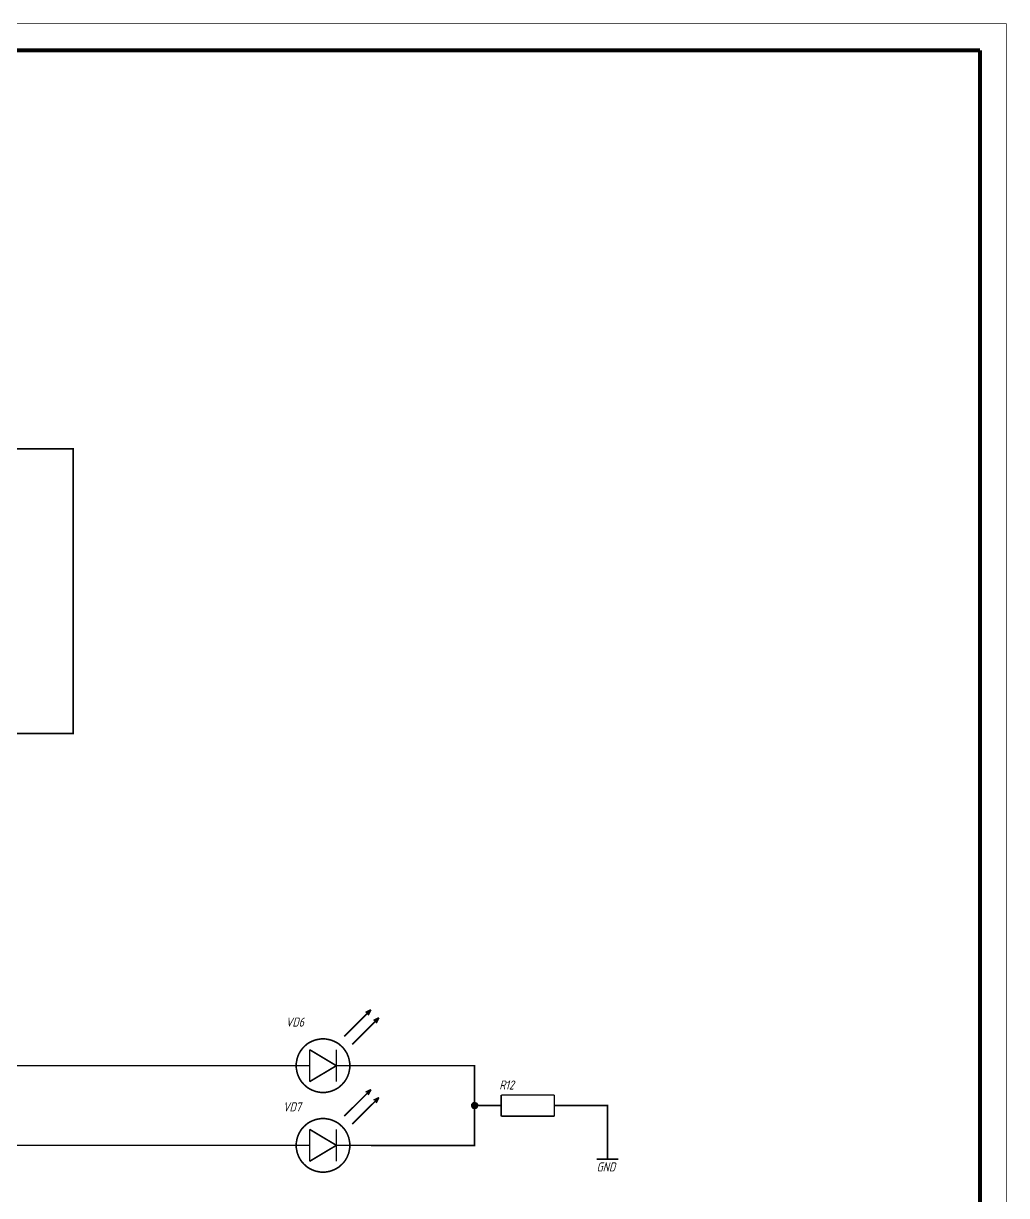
# Model space of a CAD drawing. Header units: millimetres. Extents: x 0 to 841, y 0 to 594.
# Drawn here: x 656.2 to 841, y 373.5 to 594 of the extents above; entities that cross this region are included whole.
import ezdxf

# ---------------------------------------------------------------- set-up
doc = ezdxf.new("R2010")
doc.units = ezdxf.units.MM
doc.layers.add('Sheet', color=255, linetype='Continuous')
doc.styles.get("Standard").update_dxf_attribs({"font": '', "oblique": 15})
doc.styles.get('Standard').set_extended_font_data('GOST type A')

msp = doc.modelspace()

# ---------------------------------------------------------------- linework, layer by layer
at = {"layer": 'Sheet', "color": 18, "true_color": 0x000000, "const_width": 0.0991}
msp.add_lwpolyline([(0, 593.96), (0, 0), (841, 0), (841, 593.96), (0, 593.96), (0, 593.96)], close=True, dxfattribs=at)
msp.add_lwpolyline([(0, 593.96), (0, 0), (841, 0), (841, 593.96), (0, 593.96), (0, 593.96)], close=True, dxfattribs=at)
at = {"layer": 'Sheet', "color": 18, "true_color": 0x000000}
for points, const_width in [([(836.03, 588.94), (20.03, 588.94)], 0.749), ([(836.03, 588.94), (836.03, 5.02)], 0.749), ([(596.5, 513.97), (665.52, 513.97), (665.52, 460.46), (472, 460.46), (472, 518.97), (427.02, 518.97), (427.02, 518.97)], 0.3), ([(716.5, 403.48), (721.52, 408.48)], 0.3), ([(721.52, 408.48), (720.51, 407.98)], 0.3), ([(721, 407.47), (721.52, 408.48)], 0.3), ([(718, 401.98), (723.02, 406.98)], 0.3), ([(723.02, 406.98), (722.01, 406.48)], 0.3), ([(722.5, 405.97), (723.02, 406.98)], 0.3), ([(707.47, 397.97), (707.47, 398.24), (707.49, 398.49), (707.54, 398.73), (707.58, 399), (707.63, 399.23), (707.7, 399.47), (707.78, 399.72), (707.87, 399.94), (707.96, 400.17), (708.08, 400.39), (708.21, 400.59), (708.32, 400.79), (708.48, 400.99), (708.61, 401.17), (708.79, 401.38), (708.95, 401.53), (709.13, 401.71), (709.31, 401.87), (709.49, 402.03), (709.69, 402.16), (709.89, 402.29), (710.11, 402.41), (710.34, 402.52), (710.56, 402.61), (710.79, 402.7), (711.01, 402.79), (711.26, 402.85), (711.5, 402.9), (711.75, 402.94), (712, 402.99), (712.24, 403.01), (712.51, 403.01)], 0.3), ([(712.51, 403.01), (712.24, 403.01), (712, 402.99), (711.75, 402.94), (711.5, 402.9), (711.26, 402.85), (711.01, 402.79), (710.79, 402.7), (710.56, 402.61), (710.34, 402.52), (710.11, 402.41), (709.89, 402.29), (709.69, 402.16), (709.49, 402.03), (709.31, 401.87), (709.13, 401.71), (708.95, 401.53), (708.79, 401.38), (708.61, 401.17), (708.48, 400.99), (708.32, 400.79), (708.21, 400.59), (708.08, 400.39), (707.96, 400.17), (707.87, 399.94), (707.78, 399.72), (707.7, 399.47), (707.63, 399.23), (707.58, 399), (707.54, 398.73), (707.49, 398.49), (707.47, 398.24), (707.47, 397.97)], 0.3), ([(712.51, 403.01), (712.51, 403.01)], 0.3), ([(712.51, 403.01), (712.78, 403.01), (713.03, 402.99), (713.27, 402.94), (713.52, 402.9), (713.77, 402.85), (714.01, 402.79), (714.24, 402.7), (714.46, 402.61), (714.68, 402.52), (714.91, 402.41), (715.13, 402.29), (715.33, 402.16), (715.54, 402.03), (715.71, 401.87), (715.89, 401.71), (716.07, 401.53), (716.23, 401.38), (716.41, 401.17), (716.54, 400.99), (716.7, 400.79), (716.81, 400.59), (716.95, 400.39), (717.06, 400.17), (717.15, 399.94), (717.24, 399.72), (717.33, 399.47), (717.39, 399.23), (717.44, 399), (717.48, 398.73), (717.53, 398.49), (717.55, 398.24), (717.55, 397.97)], 0.3), ([(717.55, 397.97), (717.55, 398.24), (717.53, 398.49), (717.48, 398.73), (717.44, 399), (717.39, 399.23), (717.33, 399.47), (717.24, 399.72), (717.15, 399.94), (717.06, 400.17), (716.95, 400.39), (716.81, 400.59), (716.7, 400.79), (716.54, 400.99), (716.41, 401.17), (716.23, 401.38), (716.07, 401.53), (715.89, 401.71), (715.71, 401.87), (715.54, 402.03), (715.33, 402.16), (715.13, 402.29), (714.91, 402.41), (714.68, 402.52), (714.46, 402.61), (714.24, 402.7), (714.01, 402.79), (713.77, 402.85), (713.52, 402.9), (713.27, 402.94), (713.03, 402.99), (712.78, 403.01), (712.51, 403.01)], 0.3), ([(710, 400.97), (710, 394.97)], 0.3), ([(715.02, 397.97), (710, 400.97)], 0.3), ([(715.02, 400.97), (715.02, 394.97)], 0.3), ([(704, 397.97), (704, 397.97), (378.01, 397.97), (378.01, 288.98), (450, 288.98), (450, 288.98)], 0.3), ([(706.51, 397.97), (704, 397.97)], 0.3), ([(706.51, 397.97), (707.52, 397.97)], 0.3), ([(712.51, 392.93), (712.24, 392.93), (712, 392.95), (711.75, 393), (711.5, 393.04), (711.26, 393.09), (711.01, 393.16), (710.79, 393.25), (710.56, 393.33), (710.34, 393.42), (710.11, 393.54), (709.89, 393.67), (709.69, 393.78), (709.49, 393.94), (709.31, 394.07), (709.13, 394.25), (708.95, 394.41), (708.79, 394.59), (708.61, 394.77), (708.48, 394.95), (708.32, 395.15), (708.21, 395.35), (708.08, 395.57), (707.96, 395.8), (707.87, 396.02), (707.78, 396.25), (707.7, 396.47), (707.63, 396.72), (707.58, 396.96), (707.54, 397.21), (707.49, 397.46), (707.47, 397.7), (707.47, 397.97)], 0.3), ([(707.47, 397.97), (707.47, 397.97)], 0.3), ([(707.47, 397.97), (707.47, 397.7), (707.49, 397.46), (707.54, 397.21), (707.58, 396.96), (707.63, 396.72), (707.7, 396.47), (707.78, 396.25), (707.87, 396.02), (707.96, 395.8), (708.08, 395.57), (708.21, 395.35), (708.32, 395.15), (708.48, 394.95), (708.61, 394.77), (708.79, 394.59), (708.95, 394.41), (709.13, 394.25), (709.31, 394.07), (709.49, 393.94), (709.69, 393.78), (709.89, 393.67), (710.11, 393.54), (710.34, 393.42), (710.56, 393.33), (710.79, 393.25), (711.01, 393.16), (711.26, 393.09), (711.5, 393.04), (711.75, 393), (712, 392.95), (712.24, 392.93), (712.51, 392.93)], 0.3), ([(707.52, 397.97), (710, 397.97)], 0.3), ([(710, 394.97), (715.02, 397.97)], 0.3), ([(717.55, 397.97), (717.55, 397.7), (717.53, 397.46), (717.48, 397.21), (717.44, 396.96), (717.39, 396.72), (717.33, 396.47), (717.24, 396.25), (717.15, 396.02), (717.06, 395.8), (716.95, 395.57), (716.81, 395.35), (716.7, 395.15), (716.54, 394.95), (716.41, 394.77), (716.23, 394.59), (716.07, 394.41), (715.89, 394.25), (715.71, 394.07), (715.54, 393.94), (715.33, 393.78), (715.13, 393.67), (714.91, 393.54), (714.68, 393.42), (714.46, 393.33), (714.24, 393.25), (714.01, 393.16), (713.77, 393.09), (713.52, 393.04), (713.27, 393), (713.03, 392.95), (712.78, 392.93), (712.51, 392.93)], 0.3), ([(712.51, 392.93), (712.78, 392.93), (713.03, 392.95), (713.27, 393), (713.52, 393.04), (713.77, 393.09), (714.01, 393.16), (714.24, 393.25), (714.46, 393.33), (714.68, 393.42), (714.91, 393.54), (715.13, 393.67), (715.33, 393.78), (715.54, 393.94), (715.71, 394.07), (715.89, 394.25), (716.07, 394.41), (716.23, 394.59), (716.41, 394.77), (716.54, 394.95), (716.7, 395.15), (716.81, 395.35), (716.95, 395.57), (717.06, 395.8), (717.15, 396.02), (717.24, 396.25), (717.33, 396.47), (717.39, 396.72), (717.44, 396.96), (717.48, 397.21), (717.53, 397.46), (717.55, 397.7), (717.55, 397.97)], 0.3), ([(717.51, 397.97), (715.02, 397.97)], 0.3), ([(719.01, 397.97), (717.51, 397.97)], 0.3), ([(717.55, 397.97), (717.55, 397.97), (717.55, 397.97), (717.55, 397.97), (717.55, 397.97), (717.55, 397.97), (717.55, 397.97), (717.55, 397.97), (717.55, 397.97), (717.55, 397.97), (717.55, 397.97), (717.55, 397.97), (717.55, 397.97), (717.55, 397.97), (717.55, 397.97), (717.55, 397.97), (717.55, 397.97), (717.55, 397.97), (717.55, 397.97), (717.55, 397.97), (717.55, 397.97), (717.55, 397.97), (717.55, 397.97), (717.55, 397.97), (717.55, 397.97), (717.55, 397.97), (717.55, 397.97), (717.55, 397.97), (717.55, 397.97), (717.55, 397.97), (717.55, 397.97), (717.55, 397.97), (717.55, 397.97)], 0.3), ([(719.01, 397.97), (721.52, 397.97)], 0.3), ([(741, 390.49), (741, 397.97), (721.52, 397.97)], 0.3), ([(712.51, 392.93), (712.51, 392.93)], 0.3), ([(716.5, 388.47), (721.52, 393.47)], 0.3), ([(721.52, 393.47), (720.51, 392.98)], 0.3), ([(721, 392.48), (721.52, 393.47)], 0.3), ([(756.01, 392.46), (746.02, 392.46)], 0.3), ([(746.02, 392.46), (746.02, 388.47)], 0.3), ([(756.01, 388.47), (756.01, 392.46)], 0.3), ([(718, 386.97), (723.02, 391.97)], 0.3), ([(721.52, 382.96), (741, 382.96), (741, 390.49), (741, 390.49)], 0.3), ([(723.02, 391.97), (722.01, 391.48)], 0.3), ([(722.5, 390.98), (723.02, 391.97)], 0.3), ([(740.51, 390.49), (740.51, 390.53), (740.51, 390.53), (740.51, 390.58), (740.51, 390.58), (740.51, 390.62), (740.56, 390.62), (740.56, 390.67), (740.56, 390.67), (740.56, 390.71), (740.56, 390.71), (740.6, 390.76), (740.6, 390.76), (740.6, 390.8), (740.65, 390.8), (740.65, 390.8), (740.65, 390.85), (740.69, 390.85), (740.69, 390.85), (740.69, 390.89), (740.74, 390.89), (740.74, 390.89), (740.78, 390.94), (740.78, 390.94), (740.83, 390.94), (740.83, 390.94), (740.87, 390.94), (740.87, 390.98), (740.92, 390.98), (740.92, 390.98), (740.96, 390.98), (740.96, 390.98), (741, 390.98)], 0.3), ([(740.51, 390.49), (740.51, 390.53), (740.51, 390.53), (740.51, 390.58), (740.51, 390.58), (740.51, 390.62), (740.56, 390.62), (740.56, 390.67), (740.56, 390.67), (740.56, 390.71), (740.56, 390.71), (740.6, 390.76), (740.6, 390.76), (740.6, 390.8), (740.65, 390.8), (740.65, 390.8), (740.65, 390.85), (740.69, 390.85), (740.69, 390.85), (740.69, 390.89), (740.74, 390.89), (740.74, 390.89), (740.78, 390.94), (740.78, 390.94), (740.83, 390.94), (740.83, 390.94), (740.87, 390.94), (740.87, 390.98), (740.92, 390.98), (740.92, 390.98), (740.96, 390.98), (740.96, 390.98), (741, 390.98)], 0.3), ([(740.51, 390.49), (740.51, 390.53), (740.51, 390.53), (740.51, 390.58), (740.51, 390.58), (740.51, 390.62), (740.56, 390.62), (740.56, 390.67), (740.56, 390.67), (740.56, 390.71), (740.56, 390.71), (740.6, 390.76), (740.6, 390.76), (740.6, 390.8), (740.65, 390.8), (740.65, 390.8), (740.65, 390.85), (740.69, 390.85), (740.69, 390.85), (740.69, 390.89), (740.74, 390.89), (740.74, 390.89), (740.78, 390.94), (740.78, 390.94), (740.83, 390.94), (740.83, 390.94), (740.87, 390.94), (740.87, 390.98), (740.92, 390.98), (740.92, 390.98), (740.96, 390.98), (740.96, 390.98), (741, 390.98)], 0.3), ([(740.51, 390.49), (740.51, 390.53), (740.51, 390.53), (740.51, 390.58), (740.51, 390.58), (740.51, 390.62), (740.56, 390.62), (740.56, 390.67), (740.56, 390.67), (740.56, 390.71), (740.56, 390.71), (740.6, 390.76), (740.6, 390.76), (740.6, 390.8), (740.65, 390.8), (740.65, 390.8), (740.65, 390.85), (740.69, 390.85), (740.69, 390.85), (740.69, 390.89), (740.74, 390.89), (740.74, 390.89), (740.78, 390.94), (740.78, 390.94), (740.83, 390.94), (740.83, 390.94), (740.87, 390.94), (740.87, 390.98), (740.92, 390.98), (740.92, 390.98), (740.96, 390.98), (740.96, 390.98), (741, 390.98)], 0.3), ([(740.51, 390.49), (740.51, 390.53), (740.51, 390.53), (740.51, 390.58), (740.51, 390.58), (740.51, 390.62), (740.56, 390.62), (740.56, 390.67), (740.56, 390.67), (740.56, 390.71), (740.56, 390.71), (740.6, 390.76), (740.6, 390.76), (740.6, 390.8), (740.65, 390.8), (740.65, 390.8), (740.65, 390.85), (740.69, 390.85), (740.69, 390.85), (740.69, 390.89), (740.74, 390.89), (740.74, 390.89), (740.78, 390.94), (740.78, 390.94), (740.83, 390.94), (740.83, 390.94), (740.87, 390.94), (740.87, 390.98), (740.92, 390.98), (740.92, 390.98), (740.96, 390.98), (740.96, 390.98), (741, 390.98)], 0.3), ([(740.51, 390.49), (740.51, 390.53), (740.51, 390.53), (740.51, 390.58), (740.51, 390.58), (740.51, 390.62), (740.56, 390.62), (740.56, 390.67), (740.56, 390.67), (740.56, 390.71), (740.56, 390.71), (740.6, 390.76), (740.6, 390.76), (740.6, 390.8), (740.65, 390.8), (740.65, 390.8), (740.65, 390.85), (740.69, 390.85), (740.69, 390.85), (740.69, 390.89), (740.74, 390.89), (740.74, 390.89), (740.78, 390.94), (740.78, 390.94), (740.83, 390.94), (740.83, 390.94), (740.87, 390.94), (740.87, 390.98), (740.92, 390.98), (740.92, 390.98), (740.96, 390.98), (740.96, 390.98), (741, 390.98)], 0.3), ([(740.51, 390.49), (740.51, 390.53), (740.51, 390.53), (740.51, 390.58), (740.51, 390.58), (740.51, 390.62), (740.56, 390.62), (740.56, 390.67), (740.56, 390.67), (740.56, 390.71), (740.56, 390.71), (740.6, 390.76), (740.6, 390.76), (740.6, 390.8), (740.65, 390.8), (740.65, 390.8), (740.65, 390.85), (740.69, 390.85), (740.69, 390.85), (740.69, 390.89), (740.74, 390.89), (740.74, 390.89), (740.78, 390.94), (740.78, 390.94), (740.83, 390.94), (740.83, 390.94), (740.87, 390.94), (740.87, 390.98), (740.92, 390.98), (740.92, 390.98), (740.96, 390.98), (740.96, 390.98), (741, 390.98)], 0.3), ([(740.51, 390.49), (740.51, 390.53), (740.51, 390.53), (740.51, 390.58), (740.51, 390.58), (740.51, 390.62), (740.56, 390.62), (740.56, 390.67), (740.56, 390.67), (740.56, 390.71), (740.56, 390.71), (740.6, 390.76), (740.6, 390.76), (740.6, 390.8), (740.65, 390.8), (740.65, 390.8), (740.65, 390.85), (740.69, 390.85), (740.69, 390.85), (740.69, 390.89), (740.74, 390.89), (740.74, 390.89), (740.78, 390.94), (740.78, 390.94), (740.83, 390.94), (740.83, 390.94), (740.87, 390.94), (740.87, 390.98), (740.92, 390.98), (740.92, 390.98), (740.96, 390.98), (740.96, 390.98), (741, 390.98)], 0.3), ([(741, 389.95), (740.96, 389.95), (740.96, 389.95), (740.92, 389.95), (740.92, 389.95), (740.87, 389.95), (740.87, 390), (740.83, 390), (740.83, 390), (740.78, 390), (740.78, 390), (740.74, 390.04), (740.74, 390.04), (740.69, 390.04), (740.69, 390.09), (740.69, 390.09), (740.65, 390.09), (740.65, 390.13), (740.65, 390.13), (740.6, 390.18), (740.6, 390.18), (740.6, 390.22), (740.56, 390.22), (740.56, 390.27), (740.56, 390.27), (740.56, 390.31), (740.56, 390.31), (740.51, 390.36), (740.51, 390.36), (740.51, 390.4), (740.51, 390.45), (740.51, 390.45), (740.51, 390.49)], 0.3), ([(740.51, 390.49), (740.51, 390.49)], 0.3), ([(741, 389.95), (740.96, 389.95), (740.96, 389.95), (740.92, 389.95), (740.92, 389.95), (740.87, 389.95), (740.87, 390), (740.83, 390), (740.83, 390), (740.78, 390), (740.78, 390), (740.74, 390.04), (740.74, 390.04), (740.69, 390.04), (740.69, 390.09), (740.69, 390.09), (740.65, 390.09), (740.65, 390.13), (740.65, 390.13), (740.6, 390.18), (740.6, 390.18), (740.6, 390.22), (740.56, 390.22), (740.56, 390.27), (740.56, 390.27), (740.56, 390.31), (740.56, 390.31), (740.51, 390.36), (740.51, 390.36), (740.51, 390.4), (740.51, 390.45), (740.51, 390.45), (740.51, 390.49)], 0.3), ([(740.51, 390.49), (740.51, 390.49)], 0.3), ([(741, 389.95), (740.96, 389.95), (740.96, 389.95), (740.92, 389.95), (740.92, 389.95), (740.87, 389.95), (740.87, 390), (740.83, 390), (740.83, 390), (740.78, 390), (740.78, 390), (740.74, 390.04), (740.74, 390.04), (740.69, 390.04), (740.69, 390.09), (740.69, 390.09), (740.65, 390.09), (740.65, 390.13), (740.65, 390.13), (740.6, 390.18), (740.6, 390.18), (740.6, 390.22), (740.56, 390.22), (740.56, 390.27), (740.56, 390.27), (740.56, 390.31), (740.56, 390.31), (740.51, 390.36), (740.51, 390.36), (740.51, 390.4), (740.51, 390.45), (740.51, 390.45), (740.51, 390.49)], 0.3), ([(740.51, 390.49), (740.51, 390.49)], 0.3), ([(741, 389.95), (740.96, 389.95), (740.96, 389.95), (740.92, 389.95), (740.92, 389.95), (740.87, 389.95), (740.87, 390), (740.83, 390), (740.83, 390), (740.78, 390), (740.78, 390), (740.74, 390.04), (740.74, 390.04), (740.69, 390.04), (740.69, 390.09), (740.69, 390.09), (740.65, 390.09), (740.65, 390.13), (740.65, 390.13), (740.6, 390.18), (740.6, 390.18), (740.6, 390.22), (740.56, 390.22), (740.56, 390.27), (740.56, 390.27), (740.56, 390.31), (740.56, 390.31), (740.51, 390.36), (740.51, 390.36), (740.51, 390.4), (740.51, 390.45), (740.51, 390.45), (740.51, 390.49)], 0.3), ([(740.51, 390.49), (740.51, 390.49)], 0.3), ([(741, 389.95), (740.96, 389.95), (740.96, 389.95), (740.92, 389.95), (740.92, 389.95), (740.87, 389.95), (740.87, 390), (740.83, 390), (740.83, 390), (740.78, 390), (740.78, 390), (740.74, 390.04), (740.74, 390.04), (740.69, 390.04), (740.69, 390.09), (740.69, 390.09), (740.65, 390.09), (740.65, 390.13), (740.65, 390.13), (740.6, 390.18), (740.6, 390.18), (740.6, 390.22), (740.56, 390.22), (740.56, 390.27), (740.56, 390.27), (740.56, 390.31), (740.56, 390.31), (740.51, 390.36), (740.51, 390.36), (740.51, 390.4), (740.51, 390.45), (740.51, 390.45), (740.51, 390.49)], 0.3), ([(740.51, 390.49), (740.51, 390.49)], 0.3), ([(741, 389.95), (740.96, 389.95), (740.96, 389.95), (740.92, 389.95), (740.92, 389.95), (740.87, 389.95), (740.87, 390), (740.83, 390), (740.83, 390), (740.78, 390), (740.78, 390), (740.74, 390.04), (740.74, 390.04), (740.69, 390.04), (740.69, 390.09), (740.69, 390.09), (740.65, 390.09), (740.65, 390.13), (740.65, 390.13), (740.6, 390.18), (740.6, 390.18), (740.6, 390.22), (740.56, 390.22), (740.56, 390.27), (740.56, 390.27), (740.56, 390.31), (740.56, 390.31), (740.51, 390.36), (740.51, 390.36), (740.51, 390.4), (740.51, 390.45), (740.51, 390.45), (740.51, 390.49)], 0.3), ([(740.51, 390.49), (740.51, 390.49)], 0.3), ([(741, 389.95), (740.96, 389.95), (740.96, 389.95), (740.92, 389.95), (740.92, 389.95), (740.87, 389.95), (740.87, 390), (740.83, 390), (740.83, 390), (740.78, 390), (740.78, 390), (740.74, 390.04), (740.74, 390.04), (740.69, 390.04), (740.69, 390.09), (740.69, 390.09), (740.65, 390.09), (740.65, 390.13), (740.65, 390.13), (740.6, 390.18), (740.6, 390.18), (740.6, 390.22), (740.56, 390.22), (740.56, 390.27), (740.56, 390.27), (740.56, 390.31), (740.56, 390.31), (740.51, 390.36), (740.51, 390.36), (740.51, 390.4), (740.51, 390.45), (740.51, 390.45), (740.51, 390.49)], 0.3), ([(740.51, 390.49), (740.51, 390.49)], 0.3), ([(741, 389.95), (740.96, 389.95), (740.96, 389.95), (740.92, 389.95), (740.92, 389.95), (740.87, 389.95), (740.87, 390), (740.83, 390), (740.83, 390), (740.78, 390), (740.78, 390), (740.74, 390.04), (740.74, 390.04), (740.69, 390.04), (740.69, 390.09), (740.69, 390.09), (740.65, 390.09), (740.65, 390.13), (740.65, 390.13), (740.6, 390.18), (740.6, 390.18), (740.6, 390.22), (740.56, 390.22), (740.56, 390.27), (740.56, 390.27), (740.56, 390.31), (740.56, 390.31), (740.51, 390.36), (740.51, 390.36), (740.51, 390.4), (740.51, 390.45), (740.51, 390.45), (740.51, 390.49)], 0.3), ([(740.51, 390.49), (740.51, 390.49)], 0.3), ([(741, 390.98), (741, 390.98)], 0.3), ([(741, 390.98), (741.05, 390.98), (741.05, 390.98), (741.09, 390.98), (741.14, 390.98), (741.14, 390.98), (741.18, 390.94), (741.18, 390.94), (741.23, 390.94), (741.23, 390.94), (741.27, 390.94), (741.27, 390.89), (741.32, 390.89), (741.32, 390.89), (741.36, 390.85), (741.36, 390.85), (741.41, 390.85), (741.41, 390.8), (741.41, 390.8), (741.45, 390.8), (741.45, 390.76), (741.45, 390.76), (741.5, 390.71), (741.5, 390.71), (741.5, 390.67), (741.5, 390.67), (741.5, 390.62), (741.54, 390.62), (741.54, 390.58), (741.54, 390.58), (741.54, 390.53), (741.54, 390.53), (741.54, 390.49)], 0.3), ([(741, 390.98), (741, 390.98)], 0.3), ([(741, 390.98), (741.05, 390.98), (741.05, 390.98), (741.09, 390.98), (741.14, 390.98), (741.14, 390.98), (741.18, 390.94), (741.18, 390.94), (741.23, 390.94), (741.23, 390.94), (741.27, 390.94), (741.27, 390.89), (741.32, 390.89), (741.32, 390.89), (741.36, 390.85), (741.36, 390.85), (741.41, 390.85), (741.41, 390.8), (741.41, 390.8), (741.45, 390.8), (741.45, 390.76), (741.45, 390.76), (741.5, 390.71), (741.5, 390.71), (741.5, 390.67), (741.5, 390.67), (741.5, 390.62), (741.54, 390.62), (741.54, 390.58), (741.54, 390.58), (741.54, 390.53), (741.54, 390.53), (741.54, 390.49)], 0.3), ([(741, 390.98), (741, 390.98)], 0.3), ([(741, 390.98), (741.05, 390.98), (741.05, 390.98), (741.09, 390.98), (741.14, 390.98), (741.14, 390.98), (741.18, 390.94), (741.18, 390.94), (741.23, 390.94), (741.23, 390.94), (741.27, 390.94), (741.27, 390.89), (741.32, 390.89), (741.32, 390.89), (741.36, 390.85), (741.36, 390.85), (741.41, 390.85), (741.41, 390.8), (741.41, 390.8), (741.45, 390.8), (741.45, 390.76), (741.45, 390.76), (741.5, 390.71), (741.5, 390.71), (741.5, 390.67), (741.5, 390.67), (741.5, 390.62), (741.54, 390.62), (741.54, 390.58), (741.54, 390.58), (741.54, 390.53), (741.54, 390.53), (741.54, 390.49)], 0.3), ([(741, 390.98), (741, 390.98)], 0.3), ([(741, 390.98), (741.05, 390.98), (741.05, 390.98), (741.09, 390.98), (741.14, 390.98), (741.14, 390.98), (741.18, 390.94), (741.18, 390.94), (741.23, 390.94), (741.23, 390.94), (741.27, 390.94), (741.27, 390.89), (741.32, 390.89), (741.32, 390.89), (741.36, 390.85), (741.36, 390.85), (741.41, 390.85), (741.41, 390.8), (741.41, 390.8), (741.45, 390.8), (741.45, 390.76), (741.45, 390.76), (741.5, 390.71), (741.5, 390.71), (741.5, 390.67), (741.5, 390.67), (741.5, 390.62), (741.54, 390.62), (741.54, 390.58), (741.54, 390.58), (741.54, 390.53), (741.54, 390.53), (741.54, 390.49)], 0.3), ([(741, 390.98), (741, 390.98)], 0.3), ([(741, 390.98), (741.05, 390.98), (741.05, 390.98), (741.09, 390.98), (741.14, 390.98), (741.14, 390.98), (741.18, 390.94), (741.18, 390.94), (741.23, 390.94), (741.23, 390.94), (741.27, 390.94), (741.27, 390.89), (741.32, 390.89), (741.32, 390.89), (741.36, 390.85), (741.36, 390.85), (741.41, 390.85), (741.41, 390.8), (741.41, 390.8), (741.45, 390.8), (741.45, 390.76), (741.45, 390.76), (741.5, 390.71), (741.5, 390.71), (741.5, 390.67), (741.5, 390.67), (741.5, 390.62), (741.54, 390.62), (741.54, 390.58), (741.54, 390.58), (741.54, 390.53), (741.54, 390.53), (741.54, 390.49)], 0.3), ([(741, 390.98), (741, 390.98)], 0.3), ([(741, 390.98), (741.05, 390.98), (741.05, 390.98), (741.09, 390.98), (741.14, 390.98), (741.14, 390.98), (741.18, 390.94), (741.18, 390.94), (741.23, 390.94), (741.23, 390.94), (741.27, 390.94), (741.27, 390.89), (741.32, 390.89), (741.32, 390.89), (741.36, 390.85), (741.36, 390.85), (741.41, 390.85), (741.41, 390.8), (741.41, 390.8), (741.45, 390.8), (741.45, 390.76), (741.45, 390.76), (741.5, 390.71), (741.5, 390.71), (741.5, 390.67), (741.5, 390.67), (741.5, 390.62), (741.54, 390.62), (741.54, 390.58), (741.54, 390.58), (741.54, 390.53), (741.54, 390.53), (741.54, 390.49)], 0.3), ([(741, 390.98), (741, 390.98)], 0.3), ([(741, 390.98), (741.05, 390.98), (741.05, 390.98), (741.09, 390.98), (741.14, 390.98), (741.14, 390.98), (741.18, 390.94), (741.18, 390.94), (741.23, 390.94), (741.23, 390.94), (741.27, 390.94), (741.27, 390.89), (741.32, 390.89), (741.32, 390.89), (741.36, 390.85), (741.36, 390.85), (741.41, 390.85), (741.41, 390.8), (741.41, 390.8), (741.45, 390.8), (741.45, 390.76), (741.45, 390.76), (741.5, 390.71), (741.5, 390.71), (741.5, 390.67), (741.5, 390.67), (741.5, 390.62), (741.54, 390.62), (741.54, 390.58), (741.54, 390.58), (741.54, 390.53), (741.54, 390.53), (741.54, 390.49)], 0.3), ([(741, 390.98), (741, 390.98)], 0.3), ([(741, 390.98), (741.05, 390.98), (741.05, 390.98), (741.09, 390.98), (741.14, 390.98), (741.14, 390.98), (741.18, 390.94), (741.18, 390.94), (741.23, 390.94), (741.23, 390.94), (741.27, 390.94), (741.27, 390.89), (741.32, 390.89), (741.32, 390.89), (741.36, 390.85), (741.36, 390.85), (741.41, 390.85), (741.41, 390.8), (741.41, 390.8), (741.45, 390.8), (741.45, 390.76), (741.45, 390.76), (741.5, 390.71), (741.5, 390.71), (741.5, 390.67), (741.5, 390.67), (741.5, 390.62), (741.54, 390.62), (741.54, 390.58), (741.54, 390.58), (741.54, 390.53), (741.54, 390.53), (741.54, 390.49)], 0.3), ([(746.02, 390.49), (741, 390.49)], 0.3), ([(741.54, 390.49), (741.54, 390.45), (741.54, 390.45), (741.54, 390.4), (741.54, 390.36), (741.54, 390.36), (741.5, 390.31), (741.5, 390.31), (741.5, 390.27), (741.5, 390.27), (741.5, 390.22), (741.45, 390.22), (741.45, 390.18), (741.45, 390.18), (741.41, 390.13), (741.41, 390.13), (741.41, 390.09), (741.36, 390.09), (741.36, 390.09), (741.32, 390.04), (741.32, 390.04), (741.27, 390.04), (741.27, 390), (741.23, 390), (741.23, 390), (741.18, 390), (741.18, 390), (741.14, 389.95), (741.14, 389.95), (741.09, 389.95), (741.05, 389.95), (741.05, 389.95), (741, 389.95)], 0.3), ([(741.54, 390.49), (741.54, 390.45), (741.54, 390.45), (741.54, 390.4), (741.54, 390.36), (741.54, 390.36), (741.5, 390.31), (741.5, 390.31), (741.5, 390.27), (741.5, 390.27), (741.5, 390.22), (741.45, 390.22), (741.45, 390.18), (741.45, 390.18), (741.41, 390.13), (741.41, 390.13), (741.41, 390.09), (741.36, 390.09), (741.36, 390.09), (741.32, 390.04), (741.32, 390.04), (741.27, 390.04), (741.27, 390), (741.23, 390), (741.23, 390), (741.18, 390), (741.18, 390), (741.14, 389.95), (741.14, 389.95), (741.09, 389.95), (741.05, 389.95), (741.05, 389.95), (741, 389.95)], 0.3), ([(741.54, 390.49), (741.54, 390.45), (741.54, 390.45), (741.54, 390.4), (741.54, 390.36), (741.54, 390.36), (741.5, 390.31), (741.5, 390.31), (741.5, 390.27), (741.5, 390.27), (741.5, 390.22), (741.45, 390.22), (741.45, 390.18), (741.45, 390.18), (741.41, 390.13), (741.41, 390.13), (741.41, 390.09), (741.36, 390.09), (741.36, 390.09), (741.32, 390.04), (741.32, 390.04), (741.27, 390.04), (741.27, 390), (741.23, 390), (741.23, 390), (741.18, 390), (741.18, 390), (741.14, 389.95), (741.14, 389.95), (741.09, 389.95), (741.05, 389.95), (741.05, 389.95), (741, 389.95)], 0.3), ([(741.54, 390.49), (741.54, 390.45), (741.54, 390.45), (741.54, 390.4), (741.54, 390.36), (741.54, 390.36), (741.5, 390.31), (741.5, 390.31), (741.5, 390.27), (741.5, 390.27), (741.5, 390.22), (741.45, 390.22), (741.45, 390.18), (741.45, 390.18), (741.41, 390.13), (741.41, 390.13), (741.41, 390.09), (741.36, 390.09), (741.36, 390.09), (741.32, 390.04), (741.32, 390.04), (741.27, 390.04), (741.27, 390), (741.23, 390), (741.23, 390), (741.18, 390), (741.18, 390), (741.14, 389.95), (741.14, 389.95), (741.09, 389.95), (741.05, 389.95), (741.05, 389.95), (741, 389.95)], 0.3), ([(741.54, 390.49), (741.54, 390.45), (741.54, 390.45), (741.54, 390.4), (741.54, 390.36), (741.54, 390.36), (741.5, 390.31), (741.5, 390.31), (741.5, 390.27), (741.5, 390.27), (741.5, 390.22), (741.45, 390.22), (741.45, 390.18), (741.45, 390.18), (741.41, 390.13), (741.41, 390.13), (741.41, 390.09), (741.36, 390.09), (741.36, 390.09), (741.32, 390.04), (741.32, 390.04), (741.27, 390.04), (741.27, 390), (741.23, 390), (741.23, 390), (741.18, 390), (741.18, 390), (741.14, 389.95), (741.14, 389.95), (741.09, 389.95), (741.05, 389.95), (741.05, 389.95), (741, 389.95)], 0.3), ([(741.54, 390.49), (741.54, 390.45), (741.54, 390.45), (741.54, 390.4), (741.54, 390.36), (741.54, 390.36), (741.5, 390.31), (741.5, 390.31), (741.5, 390.27), (741.5, 390.27), (741.5, 390.22), (741.45, 390.22), (741.45, 390.18), (741.45, 390.18), (741.41, 390.13), (741.41, 390.13), (741.41, 390.09), (741.36, 390.09), (741.36, 390.09), (741.32, 390.04), (741.32, 390.04), (741.27, 390.04), (741.27, 390), (741.23, 390), (741.23, 390), (741.18, 390), (741.18, 390), (741.14, 389.95), (741.14, 389.95), (741.09, 389.95), (741.05, 389.95), (741.05, 389.95), (741, 389.95)], 0.3), ([(741.54, 390.49), (741.54, 390.45), (741.54, 390.45), (741.54, 390.4), (741.54, 390.36), (741.54, 390.36), (741.5, 390.31), (741.5, 390.31), (741.5, 390.27), (741.5, 390.27), (741.5, 390.22), (741.45, 390.22), (741.45, 390.18), (741.45, 390.18), (741.41, 390.13), (741.41, 390.13), (741.41, 390.09), (741.36, 390.09), (741.36, 390.09), (741.32, 390.04), (741.32, 390.04), (741.27, 390.04), (741.27, 390), (741.23, 390), (741.23, 390), (741.18, 390), (741.18, 390), (741.14, 389.95), (741.14, 389.95), (741.09, 389.95), (741.05, 389.95), (741.05, 389.95), (741, 389.95)], 0.3), ([(741.54, 390.49), (741.54, 390.45), (741.54, 390.45), (741.54, 390.4), (741.54, 390.36), (741.54, 390.36), (741.5, 390.31), (741.5, 390.31), (741.5, 390.27), (741.5, 390.27), (741.5, 390.22), (741.45, 390.22), (741.45, 390.18), (741.45, 390.18), (741.41, 390.13), (741.41, 390.13), (741.41, 390.09), (741.36, 390.09), (741.36, 390.09), (741.32, 390.04), (741.32, 390.04), (741.27, 390.04), (741.27, 390), (741.23, 390), (741.23, 390), (741.18, 390), (741.18, 390), (741.14, 389.95), (741.14, 389.95), (741.09, 389.95), (741.05, 389.95), (741.05, 389.95), (741, 389.95)], 0.3), ([(741.54, 390.49), (741.54, 390.49), (741.54, 390.49), (741.54, 390.49), (741.54, 390.49), (741.54, 390.49), (741.54, 390.49), (741.54, 390.49), (741.54, 390.49), (741.54, 390.49), (741.54, 390.49), (741.54, 390.49), (741.54, 390.49), (741.54, 390.49), (741.54, 390.49), (741.54, 390.49), (741.54, 390.49), (741.54, 390.49), (741.54, 390.49), (741.54, 390.49), (741.54, 390.49), (741.54, 390.49), (741.54, 390.49), (741.54, 390.49), (741.54, 390.49), (741.54, 390.49), (741.54, 390.49), (741.54, 390.49), (741.54, 390.49), (741.54, 390.49), (741.54, 390.49), (741.54, 390.49), (741.54, 390.49)], 0.3), ([(741.54, 390.49), (741.54, 390.49)], 0.3), ([(741.54, 390.49), (741.54, 390.49), (741.54, 390.49), (741.54, 390.49), (741.54, 390.49), (741.54, 390.49), (741.54, 390.49), (741.54, 390.49), (741.54, 390.49), (741.54, 390.49), (741.54, 390.49), (741.54, 390.49), (741.54, 390.49), (741.54, 390.49), (741.54, 390.49), (741.54, 390.49), (741.54, 390.49), (741.54, 390.49), (741.54, 390.49), (741.54, 390.49), (741.54, 390.49), (741.54, 390.49), (741.54, 390.49), (741.54, 390.49), (741.54, 390.49), (741.54, 390.49), (741.54, 390.49), (741.54, 390.49), (741.54, 390.49), (741.54, 390.49), (741.54, 390.49), (741.54, 390.49), (741.54, 390.49)], 0.3), ([(741.54, 390.49), (741.54, 390.49)], 0.3), ([(741.54, 390.49), (741.54, 390.49), (741.54, 390.49), (741.54, 390.49), (741.54, 390.49), (741.54, 390.49), (741.54, 390.49), (741.54, 390.49), (741.54, 390.49), (741.54, 390.49), (741.54, 390.49), (741.54, 390.49), (741.54, 390.49), (741.54, 390.49), (741.54, 390.49), (741.54, 390.49), (741.54, 390.49), (741.54, 390.49), (741.54, 390.49), (741.54, 390.49), (741.54, 390.49), (741.54, 390.49), (741.54, 390.49), (741.54, 390.49), (741.54, 390.49), (741.54, 390.49), (741.54, 390.49), (741.54, 390.49), (741.54, 390.49), (741.54, 390.49), (741.54, 390.49), (741.54, 390.49), (741.54, 390.49)], 0.3), ([(741.54, 390.49), (741.54, 390.49)], 0.3), ([(741.54, 390.49), (741.54, 390.49), (741.54, 390.49), (741.54, 390.49), (741.54, 390.49), (741.54, 390.49), (741.54, 390.49), (741.54, 390.49), (741.54, 390.49), (741.54, 390.49), (741.54, 390.49), (741.54, 390.49), (741.54, 390.49), (741.54, 390.49), (741.54, 390.49), (741.54, 390.49), (741.54, 390.49), (741.54, 390.49), (741.54, 390.49), (741.54, 390.49), (741.54, 390.49), (741.54, 390.49), (741.54, 390.49), (741.54, 390.49), (741.54, 390.49), (741.54, 390.49), (741.54, 390.49), (741.54, 390.49), (741.54, 390.49), (741.54, 390.49), (741.54, 390.49), (741.54, 390.49), (741.54, 390.49)], 0.3), ([(741.54, 390.49), (741.54, 390.49)], 0.3), ([(741.54, 390.49), (741.54, 390.49), (741.54, 390.49), (741.54, 390.49), (741.54, 390.49), (741.54, 390.49), (741.54, 390.49), (741.54, 390.49), (741.54, 390.49), (741.54, 390.49), (741.54, 390.49), (741.54, 390.49), (741.54, 390.49), (741.54, 390.49), (741.54, 390.49), (741.54, 390.49), (741.54, 390.49), (741.54, 390.49), (741.54, 390.49), (741.54, 390.49), (741.54, 390.49), (741.54, 390.49), (741.54, 390.49), (741.54, 390.49), (741.54, 390.49), (741.54, 390.49), (741.54, 390.49), (741.54, 390.49), (741.54, 390.49), (741.54, 390.49), (741.54, 390.49), (741.54, 390.49), (741.54, 390.49)], 0.3), ([(741.54, 390.49), (741.54, 390.49)], 0.3), ([(741.54, 390.49), (741.54, 390.49), (741.54, 390.49), (741.54, 390.49), (741.54, 390.49), (741.54, 390.49), (741.54, 390.49), (741.54, 390.49), (741.54, 390.49), (741.54, 390.49), (741.54, 390.49), (741.54, 390.49), (741.54, 390.49), (741.54, 390.49), (741.54, 390.49), (741.54, 390.49), (741.54, 390.49), (741.54, 390.49), (741.54, 390.49), (741.54, 390.49), (741.54, 390.49), (741.54, 390.49), (741.54, 390.49), (741.54, 390.49), (741.54, 390.49), (741.54, 390.49), (741.54, 390.49), (741.54, 390.49), (741.54, 390.49), (741.54, 390.49), (741.54, 390.49), (741.54, 390.49), (741.54, 390.49)], 0.3), ([(741.54, 390.49), (741.54, 390.49)], 0.3), ([(741.54, 390.49), (741.54, 390.49), (741.54, 390.49), (741.54, 390.49), (741.54, 390.49), (741.54, 390.49), (741.54, 390.49), (741.54, 390.49), (741.54, 390.49), (741.54, 390.49), (741.54, 390.49), (741.54, 390.49), (741.54, 390.49), (741.54, 390.49), (741.54, 390.49), (741.54, 390.49), (741.54, 390.49), (741.54, 390.49), (741.54, 390.49), (741.54, 390.49), (741.54, 390.49), (741.54, 390.49), (741.54, 390.49), (741.54, 390.49), (741.54, 390.49), (741.54, 390.49), (741.54, 390.49), (741.54, 390.49), (741.54, 390.49), (741.54, 390.49), (741.54, 390.49), (741.54, 390.49), (741.54, 390.49)], 0.3), ([(741.54, 390.49), (741.54, 390.49)], 0.3), ([(741.54, 390.49), (741.54, 390.49), (741.54, 390.49), (741.54, 390.49), (741.54, 390.49), (741.54, 390.49), (741.54, 390.49), (741.54, 390.49), (741.54, 390.49), (741.54, 390.49), (741.54, 390.49), (741.54, 390.49), (741.54, 390.49), (741.54, 390.49), (741.54, 390.49), (741.54, 390.49), (741.54, 390.49), (741.54, 390.49), (741.54, 390.49), (741.54, 390.49), (741.54, 390.49), (741.54, 390.49), (741.54, 390.49), (741.54, 390.49), (741.54, 390.49), (741.54, 390.49), (741.54, 390.49), (741.54, 390.49), (741.54, 390.49), (741.54, 390.49), (741.54, 390.49), (741.54, 390.49), (741.54, 390.49)], 0.3), ([(741.54, 390.49), (741.54, 390.49)], 0.3), ([(756.01, 390.49), (761.03, 390.49)], 0.3), ([(761.03, 390.49), (766, 390.49), (766, 385.47)], 0.3), ([(707.47, 382.99), (707.47, 383.26), (707.49, 383.5), (707.54, 383.75), (707.58, 383.99), (707.63, 384.24), (707.7, 384.49), (707.78, 384.71), (707.87, 384.94), (707.96, 385.16), (708.08, 385.38), (708.21, 385.61), (708.32, 385.81), (708.48, 386.01), (708.61, 386.19), (708.79, 386.37), (708.95, 386.55), (709.13, 386.7), (709.31, 386.88), (709.49, 387.02), (709.69, 387.18), (709.89, 387.29), (710.11, 387.42), (710.34, 387.53), (710.56, 387.62), (710.79, 387.71), (711.01, 387.8), (711.26, 387.87), (711.5, 387.91), (711.75, 387.96), (712, 388), (712.24, 388.03), (712.51, 388.03)], 0.3), ([(712.51, 388.03), (712.24, 388.03), (712, 388), (711.75, 387.96), (711.5, 387.91), (711.26, 387.87), (711.01, 387.8), (710.79, 387.71), (710.56, 387.62), (710.34, 387.53), (710.11, 387.42), (709.89, 387.29), (709.69, 387.18), (709.49, 387.02), (709.31, 386.88), (709.13, 386.7), (708.95, 386.55), (708.79, 386.37), (708.61, 386.19), (708.48, 386.01), (708.32, 385.81), (708.21, 385.61), (708.08, 385.38), (707.96, 385.16), (707.87, 384.94), (707.78, 384.71), (707.7, 384.49), (707.63, 384.24), (707.58, 383.99), (707.54, 383.75), (707.49, 383.5), (707.47, 383.26), (707.47, 382.99)], 0.3), ([(712.51, 388.03), (712.51, 388.03)], 0.3), ([(712.51, 388.03), (712.78, 388.03), (713.03, 388), (713.27, 387.96), (713.52, 387.91), (713.77, 387.87), (714.01, 387.8), (714.24, 387.71), (714.46, 387.62), (714.68, 387.53), (714.91, 387.42), (715.13, 387.29), (715.33, 387.18), (715.54, 387.02), (715.71, 386.88), (715.89, 386.7), (716.07, 386.55), (716.23, 386.37), (716.41, 386.19), (716.54, 386.01), (716.7, 385.81), (716.81, 385.61), (716.95, 385.38), (717.06, 385.16), (717.15, 384.94), (717.24, 384.71), (717.33, 384.49), (717.39, 384.24), (717.44, 383.99), (717.48, 383.75), (717.53, 383.5), (717.55, 383.26), (717.55, 382.99)], 0.3), ([(717.55, 382.99), (717.55, 383.26), (717.53, 383.5), (717.48, 383.75), (717.44, 383.99), (717.39, 384.24), (717.33, 384.49), (717.24, 384.71), (717.15, 384.94), (717.06, 385.16), (716.95, 385.38), (716.81, 385.61), (716.7, 385.81), (716.54, 386.01), (716.41, 386.19), (716.23, 386.37), (716.07, 386.55), (715.89, 386.7), (715.71, 386.88), (715.54, 387.02), (715.33, 387.18), (715.13, 387.29), (714.91, 387.42), (714.68, 387.53), (714.46, 387.62), (714.24, 387.71), (714.01, 387.8), (713.77, 387.87), (713.52, 387.91), (713.27, 387.96), (713.03, 388), (712.78, 388.03), (712.51, 388.03)], 0.3), ([(746.02, 388.47), (756.01, 388.47)], 0.3), ([(710, 385.99), (710, 379.99)], 0.3), ([(715.02, 382.99), (710, 385.99)], 0.3), ([(715.02, 385.99), (715.02, 379.99)], 0.3), ([(766, 385.47), (766, 380.41)], 0.3), ([(450, 294), (450, 294), (388.51, 294), (388.51, 382.99), (704, 382.99), (704, 382.99)], 0.3), ([(706.51, 382.99), (704, 382.99)], 0.3), ([(706.51, 382.99), (707.52, 382.99)], 0.3), ([(712.51, 377.95), (712.24, 377.95), (712, 377.97), (711.75, 378.01), (711.5, 378.06), (711.26, 378.1), (711.01, 378.17), (710.79, 378.26), (710.56, 378.35), (710.34, 378.44), (710.11, 378.55), (709.89, 378.69), (709.69, 378.8), (709.49, 378.95), (709.31, 379.09), (709.13, 379.27), (708.95, 379.43), (708.79, 379.6), (708.61, 379.78), (708.48, 379.96), (708.32, 380.16), (708.21, 380.37), (708.08, 380.59), (707.96, 380.81), (707.87, 381.04), (707.78, 381.26), (707.7, 381.49), (707.63, 381.73), (707.58, 381.98), (707.54, 382.23), (707.49, 382.47), (707.47, 382.72), (707.47, 382.99)], 0.3), ([(707.47, 382.99), (707.47, 382.99)], 0.3), ([(707.47, 382.99), (707.47, 382.72), (707.49, 382.47), (707.54, 382.23), (707.58, 381.98), (707.63, 381.73), (707.7, 381.49), (707.78, 381.26), (707.87, 381.04), (707.96, 380.81), (708.08, 380.59), (708.21, 380.37), (708.32, 380.16), (708.48, 379.96), (708.61, 379.78), (708.79, 379.6), (708.95, 379.43), (709.13, 379.27), (709.31, 379.09), (709.49, 378.95), (709.69, 378.8), (709.89, 378.69), (710.11, 378.55), (710.34, 378.44), (710.56, 378.35), (710.79, 378.26), (711.01, 378.17), (711.26, 378.1), (711.5, 378.06), (711.75, 378.01), (712, 377.97), (712.24, 377.95), (712.51, 377.95)], 0.3), ([(707.52, 382.99), (710, 382.99)], 0.3), ([(710, 379.99), (715.02, 382.99)], 0.3), ([(717.55, 382.99), (717.55, 382.72), (717.53, 382.47), (717.48, 382.23), (717.44, 381.98), (717.39, 381.73), (717.33, 381.49), (717.24, 381.26), (717.15, 381.04), (717.06, 380.81), (716.95, 380.59), (716.81, 380.37), (716.7, 380.16), (716.54, 379.96), (716.41, 379.78), (716.23, 379.6), (716.07, 379.43), (715.89, 379.27), (715.71, 379.09), (715.54, 378.95), (715.33, 378.8), (715.13, 378.69), (714.91, 378.55), (714.68, 378.44), (714.46, 378.35), (714.24, 378.26), (714.01, 378.17), (713.77, 378.1), (713.52, 378.06), (713.27, 378.01), (713.03, 377.97), (712.78, 377.95), (712.51, 377.95)], 0.3), ([(712.51, 377.95), (712.78, 377.95), (713.03, 377.97), (713.27, 378.01), (713.52, 378.06), (713.77, 378.1), (714.01, 378.17), (714.24, 378.26), (714.46, 378.35), (714.68, 378.44), (714.91, 378.55), (715.13, 378.69), (715.33, 378.8), (715.54, 378.95), (715.71, 379.09), (715.89, 379.27), (716.07, 379.43), (716.23, 379.6), (716.41, 379.78), (716.54, 379.96), (716.7, 380.16), (716.81, 380.37), (716.95, 380.59), (717.06, 380.81), (717.15, 381.04), (717.24, 381.26), (717.33, 381.49), (717.39, 381.73), (717.44, 381.98), (717.48, 382.23), (717.53, 382.47), (717.55, 382.72), (717.55, 382.99)], 0.3), ([(717.51, 382.99), (715.02, 382.99)], 0.3), ([(719.01, 382.99), (717.51, 382.99)], 0.3), ([(717.55, 382.99), (717.55, 382.99), (717.55, 382.99), (717.55, 382.99), (717.55, 382.99), (717.55, 382.99), (717.55, 382.99), (717.55, 382.99), (717.55, 382.99), (717.55, 382.99), (717.55, 382.99), (717.55, 382.99), (717.55, 382.99), (717.55, 382.99), (717.55, 382.99), (717.55, 382.99), (717.55, 382.99), (717.55, 382.99), (717.55, 382.99), (717.55, 382.99), (717.55, 382.99), (717.55, 382.99), (717.55, 382.99), (717.55, 382.99), (717.55, 382.99), (717.55, 382.99), (717.55, 382.99), (717.55, 382.99), (717.55, 382.99), (717.55, 382.99), (717.55, 382.99), (717.55, 382.99), (717.55, 382.99)], 0.3), ([(717.55, 382.99), (717.55, 382.99)], 0.3), ([(719.01, 382.99), (721.52, 382.99)], 0.3), ([(763.99, 380.41), (768.06, 380.41)], 0.3), ([(712.51, 377.95), (712.51, 377.95)], 0.3)]:
    msp.add_lwpolyline(points, dxfattribs=dict(at, const_width=const_width))
at = {"layer": 'Sheet', "color": 18, "true_color": 0x000000, "const_width": 0.508}
msp.add_lwpolyline([(740.74, 390.5, 1), (741.25, 390.5, 1)], format="xyb", close=True, dxfattribs=at)

# ---------------------------------------------------------------- texts
at = {"layer": 'Sheet', "color": 18, "true_color": 0x000000, "oblique": 15}
for s, p in [('VD6', (705.52, 405.32)), ('R12', (745.66, 393.49)), ('VD7', (704.98, 389.37)), ('GND', (763.94, 378.08))]:
    msp.add_text(s, height=1.7, dxfattribs=at).set_placement(p)

doc.saveas('drawing.dxf')
